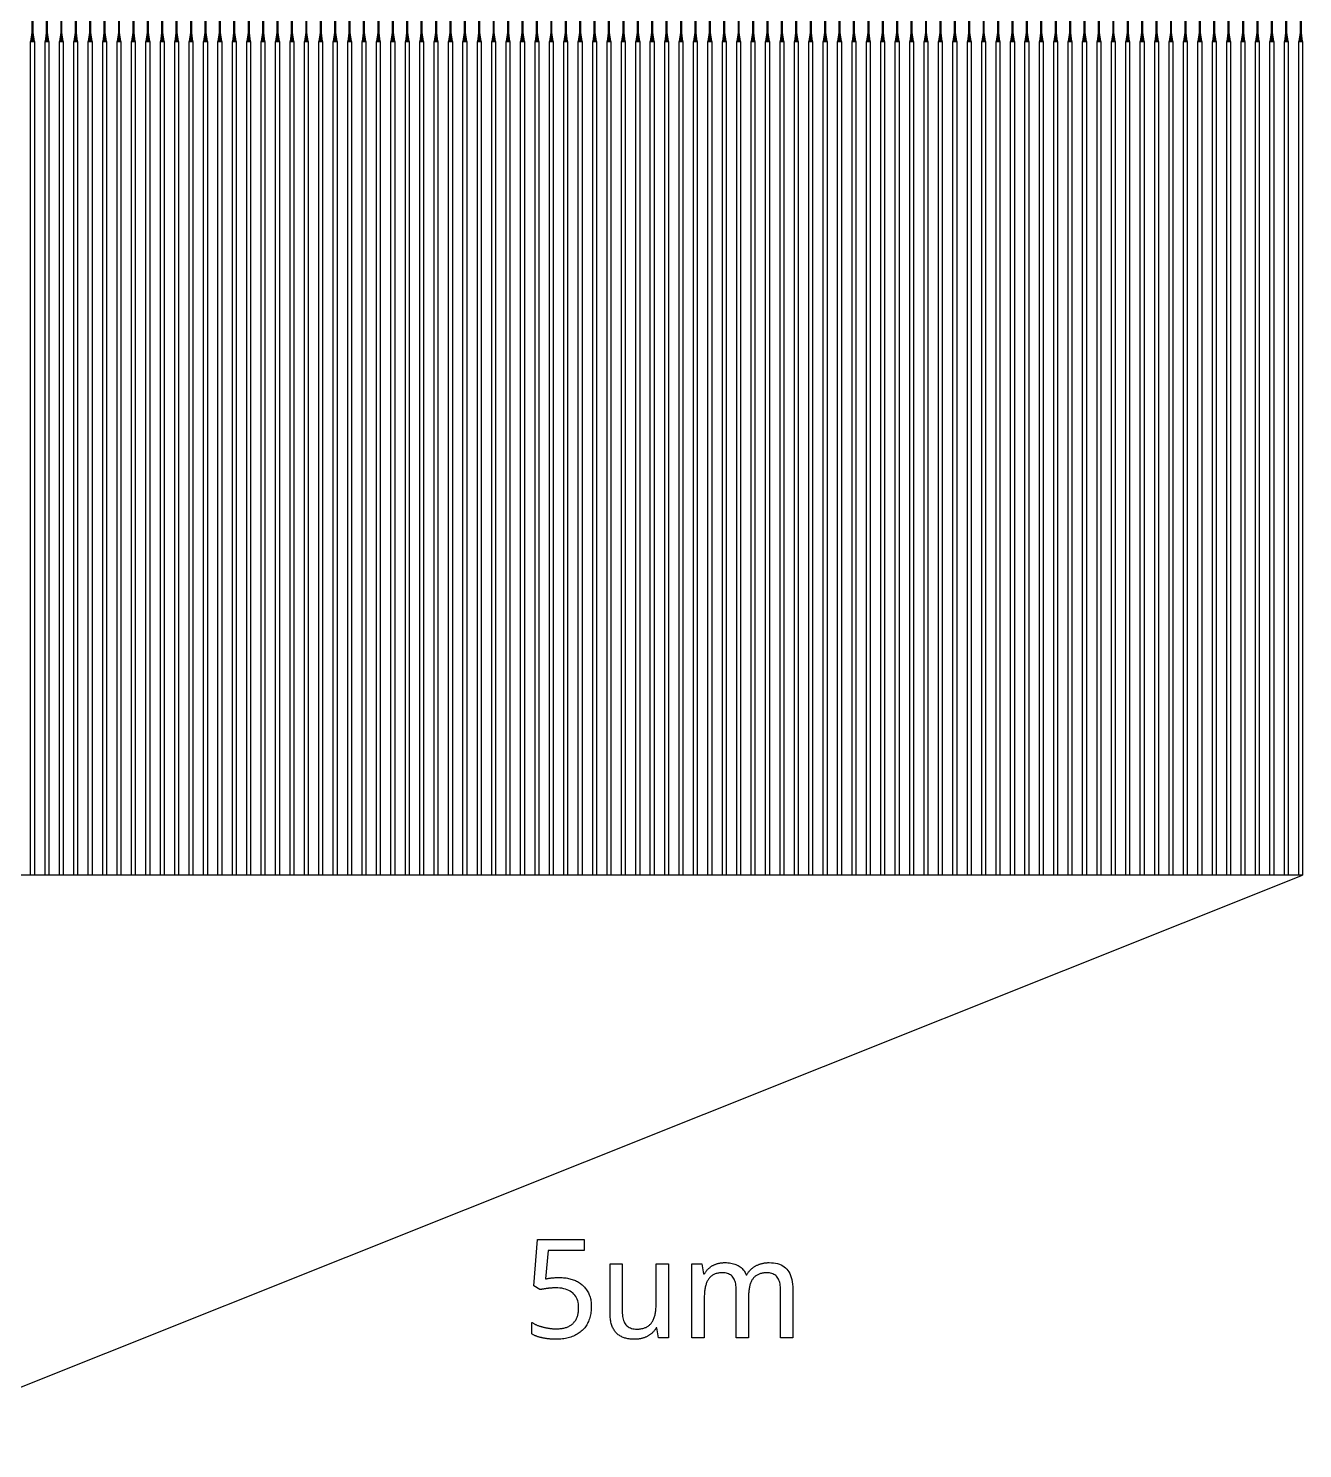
# Model space of a CAD drawing. Extents: x 0 to 762, y 0 to 762.
# Drawn here: x 393.9 to 495.4, y 266.7 to 379.9 of the extents above; entities that cross this region are included whole.
import ezdxf

# ---------------------------------------------------------------- set-up
doc = ezdxf.new("R2010")
doc.units = 0
doc.layers.get('0').update_dxf_attribs({"linetype": 'CONTINUOUS'})

msp = doc.modelspace()

# ---------------------------------------------------------------- linework, layer by layer
at = {"color": 0}
for points in [[(394.178, 380.993), (394.228, 380.993), (394.228, 378.893), (394.178, 378.893), (394.178, 380.993)], [(395.328, 380.993), (395.378, 380.993), (395.378, 378.893), (395.328, 378.893), (395.328, 380.993)], [(396.476, 380.993), (396.526, 380.993), (396.526, 378.893), (396.476, 378.893), (396.476, 380.993)], [(397.625, 380.993), (397.675, 380.993), (397.675, 378.893), (397.625, 378.893), (397.625, 380.993)], [(398.774, 380.993), (398.824, 380.993), (398.824, 378.893), (398.774, 378.893), (398.774, 380.993)], [(399.922, 380.993), (399.972, 380.993), (399.972, 378.893), (399.922, 378.893), (399.922, 380.993)], [(401.071, 380.993), (401.121, 380.993), (401.121, 378.893), (401.071, 378.893), (401.071, 380.993)], [(402.219, 380.993), (402.269, 380.993), (402.269, 378.893), (402.219, 378.893), (402.219, 380.993)], [(403.368, 380.993), (403.418, 380.993), (403.418, 378.893), (403.368, 378.893), (403.368, 380.993)], [(404.517, 380.993), (404.567, 380.993), (404.567, 378.893), (404.517, 378.893), (404.517, 380.993)], [(405.665, 380.993), (405.715, 380.993), (405.715, 378.893), (405.665, 378.893), (405.665, 380.993)], [(406.814, 380.993), (406.864, 380.993), (406.864, 378.893), (406.814, 378.893), (406.814, 380.993)], [(407.963, 380.993), (408.013, 380.993), (408.013, 378.893), (407.963, 378.893), (407.963, 380.993)], [(409.111, 380.993), (409.161, 380.993), (409.161, 378.893), (409.111, 378.893), (409.111, 380.993)], [(410.261, 380.993), (410.311, 380.993), (410.311, 378.893), (410.261, 378.893), (410.261, 380.993)], [(411.41, 380.993), (411.46, 380.993), (411.46, 378.893), (411.41, 378.893), (411.41, 380.993)], [(412.558, 380.993), (412.608, 380.993), (412.608, 378.893), (412.558, 378.893), (412.558, 380.993)], [(413.707, 380.993), (413.757, 380.993), (413.757, 378.893), (413.707, 378.893), (413.707, 380.993)], [(414.856, 380.993), (414.906, 380.993), (414.906, 378.893), (414.856, 378.893), (414.856, 380.993)], [(416.004, 380.993), (416.054, 380.993), (416.054, 378.893), (416.004, 378.893), (416.004, 380.993)], [(417.153, 380.993), (417.203, 380.993), (417.203, 378.893), (417.153, 378.893), (417.153, 380.993)], [(418.301, 380.993), (418.351, 380.993), (418.351, 378.893), (418.301, 378.893), (418.301, 380.993)], [(419.45, 380.993), (419.5, 380.993), (419.5, 378.893), (419.45, 378.893), (419.45, 380.993)], [(420.599, 380.993), (420.649, 380.993), (420.649, 378.893), (420.599, 378.893), (420.599, 380.993)], [(421.747, 380.993), (421.797, 380.993), (421.797, 378.893), (421.747, 378.893), (421.747, 380.993)], [(422.896, 380.993), (422.946, 380.993), (422.946, 378.893), (422.896, 378.893), (422.896, 380.993)], [(424.046, 380.993), (424.096, 380.993), (424.096, 378.893), (424.046, 378.893), (424.046, 380.993)], [(425.194, 380.993), (425.244, 380.993), (425.244, 378.893), (425.194, 378.893), (425.194, 380.993)], [(426.343, 380.993), (426.393, 380.993), (426.393, 378.893), (426.343, 378.893), (426.343, 380.993)], [(427.492, 380.993), (427.542, 380.993), (427.542, 378.893), (427.492, 378.893), (427.492, 380.993)], [(428.64, 380.993), (428.69, 380.993), (428.69, 378.893), (428.64, 378.893), (428.64, 380.993)], [(429.789, 380.993), (429.839, 380.993), (429.839, 378.893), (429.789, 378.893), (429.789, 380.993)], [(430.938, 380.993), (430.987, 380.993), (430.987, 378.893), (430.938, 378.893), (430.938, 380.993)], [(432.086, 380.993), (432.136, 380.993), (432.136, 378.893), (432.086, 378.893), (432.086, 380.993)], [(433.235, 380.993), (433.285, 380.993), (433.285, 378.893), (433.235, 378.893), (433.235, 380.993)], [(434.383, 380.993), (434.433, 380.993), (434.433, 378.893), (434.383, 378.893), (434.383, 380.993)], [(435.532, 380.993), (435.582, 380.993), (435.582, 378.893), (435.532, 378.893), (435.532, 380.993)], [(436.681, 380.993), (436.731, 380.993), (436.731, 378.893), (436.681, 378.893), (436.681, 380.993)], [(437.829, 380.993), (437.879, 380.993), (437.879, 378.893), (437.829, 378.893), (437.829, 380.993)], [(438.979, 380.993), (439.029, 380.993), (439.029, 378.893), (438.979, 378.893), (438.979, 380.993)], [(440.128, 380.993), (440.178, 380.993), (440.178, 378.893), (440.128, 378.893), (440.128, 380.993)], [(441.276, 380.993), (441.326, 380.993), (441.326, 378.893), (441.276, 378.893), (441.276, 380.993)], [(442.425, 380.993), (442.475, 380.993), (442.475, 378.893), (442.425, 378.893), (442.425, 380.993)], [(443.574, 380.993), (443.624, 380.993), (443.624, 378.893), (443.574, 378.893), (443.574, 380.993)], [(444.722, 380.993), (444.772, 380.993), (444.772, 378.893), (444.722, 378.893), (444.722, 380.993)], [(445.871, 380.993), (445.921, 380.993), (445.921, 378.893), (445.871, 378.893), (445.871, 380.993)], [(447.019, 380.993), (447.069, 380.993), (447.069, 378.893), (447.019, 378.893), (447.019, 380.993)], [(448.168, 380.993), (448.218, 380.993), (448.218, 378.893), (448.168, 378.893), (448.168, 380.993)], [(449.317, 380.993), (449.367, 380.993), (449.367, 378.893), (449.317, 378.893), (449.317, 380.993)], [(450.465, 380.993), (450.515, 380.993), (450.515, 378.893), (450.465, 378.893), (450.465, 380.993)], [(451.614, 380.993), (451.664, 380.993), (451.664, 378.893), (451.614, 378.893), (451.614, 380.993)], [(452.764, 380.993), (452.814, 380.993), (452.814, 378.893), (452.764, 378.893), (452.764, 380.993)], [(453.912, 380.993), (453.963, 380.993), (453.963, 378.893), (453.912, 378.893), (453.912, 380.993)], [(455.061, 380.993), (455.111, 380.993), (455.111, 378.893), (455.061, 378.893), (455.061, 380.993)], [(456.21, 380.993), (456.26, 380.993), (456.26, 378.893), (456.21, 378.893), (456.21, 380.993)], [(457.358, 380.993), (457.408, 380.993), (457.408, 378.893), (457.358, 378.893), (457.358, 380.993)], [(458.507, 380.993), (458.557, 380.993), (458.557, 378.893), (458.507, 378.893), (458.507, 380.993)], [(459.656, 380.993), (459.706, 380.993), (459.706, 378.893), (459.656, 378.893), (459.656, 380.993)], [(460.804, 380.993), (460.854, 380.993), (460.854, 378.893), (460.804, 378.893), (460.804, 380.993)], [(461.953, 380.993), (462.003, 380.993), (462.003, 378.893), (461.953, 378.893), (461.953, 380.993)], [(463.101, 380.993), (463.151, 380.993), (463.151, 378.893), (463.101, 378.893), (463.101, 380.993)], [(464.25, 380.993), (464.3, 380.993), (464.3, 378.893), (464.25, 378.893), (464.25, 380.993)], [(465.399, 380.993), (465.449, 380.993), (465.449, 378.893), (465.399, 378.893), (465.399, 380.993)], [(466.547, 380.993), (466.599, 380.993), (466.599, 378.893), (466.547, 378.893), (466.547, 380.993)], [(467.697, 380.993), (467.747, 380.993), (467.747, 378.893), (467.697, 378.893), (467.697, 380.993)], [(468.846, 380.993), (468.896, 380.993), (468.896, 378.893), (468.846, 378.893), (468.846, 380.993)], [(469.994, 380.993), (470.044, 380.993), (470.044, 378.893), (469.994, 378.893), (469.994, 380.993)], [(471.143, 380.993), (471.193, 380.993), (471.193, 378.893), (471.143, 378.893), (471.143, 380.993)], [(472.292, 380.993), (472.342, 380.993), (472.342, 378.893), (472.292, 378.893), (472.292, 380.993)], [(473.44, 380.993), (473.49, 380.993), (473.49, 378.893), (473.44, 378.893), (473.44, 380.993)], [(474.589, 380.993), (474.639, 380.993), (474.639, 378.893), (474.589, 378.893), (474.589, 380.993)], [(475.738, 380.993), (475.787, 380.993), (475.787, 378.893), (475.738, 378.893), (475.738, 380.993)], [(476.886, 380.993), (476.936, 380.993), (476.936, 378.893), (476.886, 378.893), (476.886, 380.993)], [(478.035, 380.993), (478.085, 380.993), (478.085, 378.893), (478.035, 378.893), (478.035, 380.993)], [(479.183, 380.993), (479.233, 380.993), (479.233, 378.893), (479.183, 378.893), (479.183, 380.993)], [(480.332, 380.993), (480.382, 380.993), (480.382, 378.893), (480.332, 378.893), (480.332, 380.993)], [(481.482, 380.993), (481.532, 380.993), (481.532, 378.893), (481.482, 378.893), (481.482, 380.993)], [(482.631, 380.993), (482.681, 380.993), (482.681, 378.893), (482.631, 378.893), (482.631, 380.993)], [(483.779, 380.993), (483.829, 380.993), (483.829, 378.893), (483.779, 378.893), (483.779, 380.993)], [(484.928, 380.993), (484.978, 380.993), (484.978, 378.893), (484.928, 378.893), (484.928, 380.993)], [(486.076, 380.993), (486.126, 380.993), (486.126, 378.893), (486.076, 378.893), (486.076, 380.993)], [(487.225, 380.993), (487.275, 380.993), (487.275, 378.893), (487.225, 378.893), (487.225, 380.993)], [(488.374, 380.993), (488.424, 380.993), (488.424, 378.893), (488.374, 378.893), (488.374, 380.993)], [(489.522, 380.993), (489.572, 380.993), (489.572, 378.893), (489.522, 378.893), (489.522, 380.993)], [(490.671, 380.993), (490.721, 380.993), (490.721, 378.893), (490.671, 378.893), (490.671, 380.993)], [(491.819, 380.993), (491.869, 380.993), (491.869, 378.893), (491.819, 378.893), (491.819, 380.993)], [(492.968, 380.993), (493.018, 380.993), (493.018, 378.893), (492.968, 378.893), (492.968, 380.993)], [(494.117, 380.993), (494.167, 380.993), (494.167, 378.893), (494.117, 378.893), (494.117, 380.993)], [(495.265, 380.993), (495.317, 380.993), (495.317, 378.893), (495.265, 378.893), (495.265, 380.993)], [(394.053, 378.893), (394.353, 378.893), (394.228, 379.793), (394.178, 379.793), (394.053, 378.893)], [(395.203, 378.893), (395.501, 378.893), (395.378, 379.793), (395.328, 379.793), (395.203, 378.893)], [(396.351, 378.893), (396.651, 378.893), (396.526, 379.793), (396.476, 379.793), (396.351, 378.893)], [(397.5, 378.893), (397.8, 378.893), (397.675, 379.793), (397.625, 379.793), (397.5, 378.893)], [(398.649, 378.893), (398.949, 378.893), (398.824, 379.793), (398.774, 379.793), (398.649, 378.893)], [(399.797, 378.893), (400.097, 378.893), (399.972, 379.793), (399.922, 379.793), (399.797, 378.893)], [(400.946, 378.893), (401.246, 378.893), (401.121, 379.793), (401.071, 379.793), (400.946, 378.893)], [(402.094, 378.893), (402.394, 378.893), (402.269, 379.793), (402.219, 379.793), (402.094, 378.893)], [(403.243, 378.893), (403.543, 378.893), (403.418, 379.793), (403.368, 379.793), (403.243, 378.893)], [(404.392, 378.893), (404.692, 378.893), (404.567, 379.793), (404.517, 379.793), (404.392, 378.893)], [(405.54, 378.893), (405.84, 378.893), (405.715, 379.793), (405.665, 379.793), (405.54, 378.893)], [(406.689, 378.893), (406.989, 378.893), (406.864, 379.793), (406.814, 379.793), (406.689, 378.893)], [(407.838, 378.893), (408.138, 378.893), (408.013, 379.793), (407.963, 379.793), (407.838, 378.893)], [(408.986, 378.893), (409.286, 378.893), (409.161, 379.793), (409.111, 379.793), (408.986, 378.893)], [(410.136, 378.893), (410.436, 378.893), (410.311, 379.793), (410.261, 379.793), (410.136, 378.893)], [(411.285, 378.893), (411.585, 378.893), (411.46, 379.793), (411.41, 379.793), (411.285, 378.893)], [(412.433, 378.893), (412.733, 378.893), (412.608, 379.793), (412.558, 379.793), (412.433, 378.893)], [(413.582, 378.893), (413.882, 378.893), (413.757, 379.793), (413.707, 379.793), (413.582, 378.893)], [(414.731, 378.893), (415.031, 378.893), (414.906, 379.793), (414.856, 379.793), (414.731, 378.893)], [(415.879, 378.893), (416.179, 378.893), (416.054, 379.793), (416.004, 379.793), (415.879, 378.893)], [(417.028, 378.893), (417.328, 378.893), (417.203, 379.793), (417.153, 379.793), (417.028, 378.893)], [(418.176, 378.893), (418.476, 378.893), (418.351, 379.793), (418.301, 379.793), (418.176, 378.893)], [(419.325, 378.893), (419.625, 378.893), (419.5, 379.793), (419.45, 379.793), (419.325, 378.893)], [(420.474, 378.893), (420.774, 378.893), (420.649, 379.793), (420.599, 379.793), (420.474, 378.893)], [(421.622, 378.893), (421.922, 378.893), (421.797, 379.793), (421.747, 379.793), (421.622, 378.893)], [(422.771, 378.893), (423.071, 378.893), (422.946, 379.793), (422.896, 379.793), (422.771, 378.893)], [(423.921, 378.893), (424.221, 378.893), (424.096, 379.793), (424.046, 379.793), (423.921, 378.893)], [(425.069, 378.893), (425.369, 378.893), (425.244, 379.793), (425.194, 379.793), (425.069, 378.893)], [(426.218, 378.893), (426.518, 378.893), (426.393, 379.793), (426.343, 379.793), (426.218, 378.893)], [(427.367, 378.893), (427.667, 378.893), (427.542, 379.793), (427.492, 379.793), (427.367, 378.893)], [(428.515, 378.893), (428.815, 378.893), (428.69, 379.793), (428.64, 379.793), (428.515, 378.893)], [(429.664, 378.893), (429.964, 378.893), (429.839, 379.793), (429.789, 379.793), (429.664, 378.893)], [(430.813, 378.893), (431.112, 378.893), (430.987, 379.793), (430.938, 379.793), (430.813, 378.893)], [(431.961, 378.893), (432.261, 378.893), (432.136, 379.793), (432.086, 379.793), (431.961, 378.893)], [(433.11, 378.893), (433.41, 378.893), (433.285, 379.793), (433.235, 379.793), (433.11, 378.893)], [(434.258, 378.893), (434.558, 378.893), (434.433, 379.793), (434.383, 379.793), (434.258, 378.893)], [(435.407, 378.893), (435.707, 378.893), (435.582, 379.793), (435.532, 379.793), (435.407, 378.893)], [(436.556, 378.893), (436.856, 378.893), (436.731, 379.793), (436.681, 379.793), (436.556, 378.893)], [(437.706, 378.893), (438.004, 378.893), (437.879, 379.793), (437.829, 379.793), (437.706, 378.893)], [(438.854, 378.893), (439.154, 378.893), (439.029, 379.793), (438.979, 379.793), (438.854, 378.893)], [(440.003, 378.893), (440.303, 378.893), (440.178, 379.793), (440.128, 379.793), (440.003, 378.893)], [(441.151, 378.893), (441.451, 378.893), (441.326, 379.793), (441.276, 379.793), (441.151, 378.893)], [(442.3, 378.893), (442.6, 378.893), (442.475, 379.793), (442.425, 379.793), (442.3, 378.893)], [(443.449, 378.893), (443.749, 378.893), (443.624, 379.793), (443.574, 379.793), (443.449, 378.893)], [(444.597, 378.893), (444.897, 378.893), (444.772, 379.793), (444.722, 379.793), (444.597, 378.893)], [(445.746, 378.893), (446.046, 378.893), (445.921, 379.793), (445.871, 379.793), (445.746, 378.893)], [(446.894, 378.893), (447.194, 378.893), (447.069, 379.793), (447.019, 379.793), (446.894, 378.893)], [(448.043, 378.893), (448.343, 378.893), (448.218, 379.793), (448.168, 379.793), (448.043, 378.893)], [(449.192, 378.893), (449.492, 378.893), (449.367, 379.793), (449.317, 379.793), (449.192, 378.893)], [(450.34, 378.893), (450.64, 378.893), (450.515, 379.793), (450.465, 379.793), (450.34, 378.893)], [(451.489, 378.893), (451.789, 378.893), (451.664, 379.793), (451.614, 379.793), (451.489, 378.893)], [(452.639, 378.893), (452.939, 378.893), (452.814, 379.793), (452.764, 379.793), (452.639, 378.893)], [(453.787, 378.893), (454.088, 378.893), (453.963, 379.793), (453.912, 379.793), (453.787, 378.893)], [(454.936, 378.893), (455.236, 378.893), (455.111, 379.793), (455.061, 379.793), (454.936, 378.893)], [(456.085, 378.893), (456.385, 378.893), (456.26, 379.793), (456.21, 379.793), (456.085, 378.893)], [(457.233, 378.893), (457.533, 378.893), (457.408, 379.793), (457.358, 379.793), (457.233, 378.893)], [(458.382, 378.893), (458.682, 378.893), (458.557, 379.793), (458.507, 379.793), (458.382, 378.893)], [(459.531, 378.893), (459.831, 378.893), (459.706, 379.793), (459.656, 379.793), (459.531, 378.893)], [(460.679, 378.893), (460.979, 378.893), (460.854, 379.793), (460.804, 379.793), (460.679, 378.893)], [(461.828, 378.893), (462.128, 378.893), (462.003, 379.793), (461.953, 379.793), (461.828, 378.893)], [(462.976, 378.893), (463.276, 378.893), (463.151, 379.793), (463.101, 379.793), (462.976, 378.893)], [(464.125, 378.893), (464.425, 378.893), (464.3, 379.793), (464.25, 379.793), (464.125, 378.893)], [(465.274, 378.893), (465.574, 378.893), (465.449, 379.793), (465.399, 379.793), (465.274, 378.893)], [(466.422, 378.893), (466.722, 378.893), (466.599, 379.793), (466.547, 379.793), (466.422, 378.893)], [(467.572, 378.893), (467.872, 378.893), (467.747, 379.793), (467.697, 379.793), (467.572, 378.893)], [(468.721, 378.893), (469.021, 378.893), (468.896, 379.793), (468.846, 379.793), (468.721, 378.893)], [(469.869, 378.893), (470.169, 378.893), (470.044, 379.793), (469.994, 379.793), (469.869, 378.893)], [(471.018, 378.893), (471.318, 378.893), (471.193, 379.793), (471.143, 379.793), (471.018, 378.893)], [(472.167, 378.893), (472.467, 378.893), (472.342, 379.793), (472.292, 379.793), (472.167, 378.893)], [(473.315, 378.893), (473.615, 378.893), (473.49, 379.793), (473.44, 379.793), (473.315, 378.893)], [(474.464, 378.893), (474.764, 378.893), (474.639, 379.793), (474.589, 379.793), (474.464, 378.893)], [(475.613, 378.893), (475.912, 378.893), (475.787, 379.793), (475.738, 379.793), (475.613, 378.893)], [(476.761, 378.893), (477.061, 378.893), (476.936, 379.793), (476.886, 379.793), (476.761, 378.893)], [(477.91, 378.893), (478.21, 378.893), (478.085, 379.793), (478.035, 379.793), (477.91, 378.893)], [(479.058, 378.893), (479.358, 378.893), (479.233, 379.793), (479.183, 379.793), (479.058, 378.893)], [(480.207, 378.893), (480.507, 378.893), (480.382, 379.793), (480.332, 379.793), (480.207, 378.893)], [(481.357, 378.893), (481.657, 378.893), (481.532, 379.793), (481.482, 379.793), (481.357, 378.893)], [(482.506, 378.893), (482.806, 378.893), (482.681, 379.793), (482.631, 379.793), (482.506, 378.893)], [(483.654, 378.893), (483.954, 378.893), (483.829, 379.793), (483.779, 379.793), (483.654, 378.893)], [(484.803, 378.893), (485.103, 378.893), (484.978, 379.793), (484.928, 379.793), (484.803, 378.893)], [(485.951, 378.893), (486.251, 378.893), (486.126, 379.793), (486.076, 379.793), (485.951, 378.893)], [(487.1, 378.893), (487.4, 378.893), (487.275, 379.793), (487.225, 379.793), (487.1, 378.893)], [(488.249, 378.893), (488.549, 378.893), (488.424, 379.793), (488.374, 379.793), (488.249, 378.893)], [(489.397, 378.893), (489.697, 378.893), (489.572, 379.793), (489.522, 379.793), (489.397, 378.893)], [(490.546, 378.893), (490.846, 378.893), (490.721, 379.793), (490.671, 379.793), (490.546, 378.893)], [(491.694, 378.893), (491.994, 378.893), (491.869, 379.793), (491.819, 379.793), (491.694, 378.893)], [(492.843, 378.893), (493.143, 378.893), (493.018, 379.793), (492.968, 379.793), (492.843, 378.893)], [(493.992, 378.893), (494.292, 378.893), (494.167, 379.793), (494.117, 379.793), (493.992, 378.893)], [(495.14, 378.893), (495.442, 378.893), (495.317, 379.793), (495.265, 379.793), (495.14, 378.893)], [(394.053, 378.893), (394.353, 378.893), (394.353, 312.414), (394.053, 312.414), (394.053, 378.893)], [(395.203, 378.893), (395.503, 378.893), (395.503, 312.414), (395.203, 312.414), (395.203, 378.893)], [(396.351, 378.893), (396.651, 378.893), (396.651, 312.414), (396.351, 312.414), (396.351, 378.893)], [(397.5, 378.893), (397.8, 378.893), (397.8, 312.414), (397.5, 312.414), (397.5, 378.893)], [(398.649, 378.893), (398.949, 378.893), (398.949, 312.414), (398.649, 312.414), (398.649, 378.893)], [(399.797, 378.893), (400.097, 378.893), (400.097, 312.414), (399.797, 312.414), (399.797, 378.893)], [(400.946, 378.893), (401.246, 378.893), (401.246, 312.414), (400.946, 312.414), (400.946, 378.893)], [(402.094, 378.893), (402.394, 378.893), (402.394, 312.414), (402.094, 312.414), (402.094, 378.893)], [(403.243, 378.893), (403.543, 378.893), (403.543, 312.414), (403.243, 312.414), (403.243, 378.893)], [(404.392, 378.893), (404.692, 378.893), (404.692, 312.414), (404.392, 312.414), (404.392, 378.893)], [(405.54, 378.893), (405.84, 378.893), (405.84, 312.414), (405.54, 312.414), (405.54, 378.893)], [(406.689, 378.893), (406.989, 378.893), (406.989, 312.414), (406.689, 312.414), (406.689, 378.893)], [(407.838, 378.893), (408.138, 378.893), (408.138, 312.414), (407.838, 312.414), (407.838, 378.893)], [(408.986, 378.893), (409.286, 378.893), (409.286, 312.414), (408.986, 312.414), (408.986, 378.893)], [(410.136, 378.893), (410.436, 378.893), (410.436, 312.414), (410.136, 312.414), (410.136, 378.893)], [(411.285, 378.893), (411.585, 378.893), (411.585, 312.414), (411.285, 312.414), (411.285, 378.893)], [(412.433, 378.893), (412.733, 378.893), (412.733, 312.414), (412.433, 312.414), (412.433, 378.893)], [(413.582, 378.893), (413.882, 378.893), (413.882, 312.414), (413.582, 312.414), (413.582, 378.893)], [(414.731, 378.893), (415.031, 378.893), (415.031, 312.414), (414.731, 312.414), (414.731, 378.893)], [(415.879, 378.893), (416.179, 378.893), (416.179, 312.414), (415.879, 312.414), (415.879, 378.893)], [(417.028, 378.893), (417.328, 378.893), (417.328, 312.414), (417.028, 312.414), (417.028, 378.893)], [(418.176, 378.893), (418.476, 378.893), (418.476, 312.414), (418.176, 312.414), (418.176, 378.893)], [(419.325, 378.893), (419.625, 378.893), (419.625, 312.414), (419.325, 312.414), (419.325, 378.893)], [(420.474, 378.893), (420.774, 378.893), (420.774, 312.414), (420.474, 312.414), (420.474, 378.893)], [(421.622, 378.893), (421.922, 378.893), (421.922, 312.414), (421.622, 312.414), (421.622, 378.893)], [(422.771, 378.893), (423.071, 378.893), (423.071, 312.414), (422.771, 312.414), (422.771, 378.893)], [(423.921, 378.893), (424.221, 378.893), (424.221, 312.414), (423.921, 312.414), (423.921, 378.893)], [(425.069, 378.893), (425.369, 378.893), (425.369, 312.414), (425.069, 312.414), (425.069, 378.893)], [(426.218, 378.893), (426.518, 378.893), (426.518, 312.414), (426.218, 312.414), (426.218, 378.893)], [(427.367, 378.893), (427.667, 378.893), (427.667, 312.414), (427.367, 312.414), (427.367, 378.893)], [(428.515, 378.893), (428.815, 378.893), (428.815, 312.414), (428.515, 312.414), (428.515, 378.893)], [(429.664, 378.893), (429.964, 378.893), (429.964, 312.414), (429.664, 312.414), (429.664, 378.893)], [(430.813, 378.893), (431.112, 378.893), (431.112, 312.414), (430.813, 312.414), (430.813, 378.893)], [(431.961, 378.893), (432.261, 378.893), (432.261, 312.414), (431.961, 312.414), (431.961, 378.893)], [(433.11, 378.893), (433.41, 378.893), (433.41, 312.414), (433.11, 312.414), (433.11, 378.893)], [(434.258, 378.893), (434.558, 378.893), (434.558, 312.414), (434.258, 312.414), (434.258, 378.893)], [(435.407, 378.893), (435.707, 378.893), (435.707, 312.414), (435.407, 312.414), (435.407, 378.893)], [(436.556, 378.893), (436.856, 378.893), (436.856, 312.414), (436.556, 312.414), (436.556, 378.893)], [(437.706, 378.893), (438.006, 378.893), (438.006, 312.414), (437.706, 312.414), (437.706, 378.893)], [(438.854, 378.893), (439.154, 378.893), (439.154, 312.414), (438.854, 312.414), (438.854, 378.893)], [(440.003, 378.893), (440.303, 378.893), (440.303, 312.414), (440.003, 312.414), (440.003, 378.893)], [(441.151, 378.893), (441.451, 378.893), (441.451, 312.414), (441.151, 312.414), (441.151, 378.893)], [(442.3, 378.893), (442.6, 378.893), (442.6, 312.414), (442.3, 312.414), (442.3, 378.893)], [(443.449, 378.893), (443.749, 378.893), (443.749, 312.414), (443.449, 312.414), (443.449, 378.893)], [(444.597, 378.893), (444.897, 378.893), (444.897, 312.414), (444.597, 312.414), (444.597, 378.893)], [(445.746, 378.893), (446.046, 378.893), (446.046, 312.414), (445.746, 312.414), (445.746, 378.893)], [(446.894, 378.893), (447.194, 378.893), (447.194, 312.414), (446.894, 312.414), (446.894, 378.893)], [(448.043, 378.893), (448.343, 378.893), (448.343, 312.414), (448.043, 312.414), (448.043, 378.893)], [(449.192, 378.893), (449.492, 378.893), (449.492, 312.414), (449.192, 312.414), (449.192, 378.893)], [(450.34, 378.893), (450.64, 378.893), (450.64, 312.414), (450.34, 312.414), (450.34, 378.893)], [(451.489, 378.893), (451.789, 378.893), (451.789, 312.414), (451.489, 312.414), (451.489, 378.893)], [(452.639, 378.893), (452.939, 378.893), (452.939, 312.414), (452.639, 312.414), (452.639, 378.893)], [(453.787, 378.893), (454.088, 378.893), (454.088, 312.414), (453.787, 312.414), (453.787, 378.893)], [(454.936, 378.893), (455.236, 378.893), (455.236, 312.414), (454.936, 312.414), (454.936, 378.893)], [(456.085, 378.893), (456.385, 378.893), (456.385, 312.414), (456.085, 312.414), (456.085, 378.893)], [(457.233, 378.893), (457.533, 378.893), (457.533, 312.414), (457.233, 312.414), (457.233, 378.893)], [(458.382, 378.893), (458.682, 378.893), (458.682, 312.414), (458.382, 312.414), (458.382, 378.893)], [(459.531, 378.893), (459.831, 378.893), (459.831, 312.414), (459.531, 312.414), (459.531, 378.893)], [(460.679, 378.893), (460.979, 378.893), (460.979, 312.414), (460.679, 312.414), (460.679, 378.893)], [(461.828, 378.893), (462.128, 378.893), (462.128, 312.414), (461.828, 312.414), (461.828, 378.893)], [(462.976, 378.893), (463.276, 378.893), (463.276, 312.414), (462.976, 312.414), (462.976, 378.893)], [(464.125, 378.893), (464.425, 378.893), (464.425, 312.414), (464.125, 312.414), (464.125, 378.893)], [(465.274, 378.893), (465.574, 378.893), (465.574, 312.414), (465.274, 312.414), (465.274, 378.893)], [(466.422, 378.893), (466.724, 378.893), (466.724, 312.414), (466.422, 312.414), (466.422, 378.893)], [(467.572, 378.893), (467.872, 378.893), (467.872, 312.414), (467.572, 312.414), (467.572, 378.893)], [(468.721, 378.893), (469.021, 378.893), (469.021, 312.414), (468.721, 312.414), (468.721, 378.893)], [(469.869, 378.893), (470.169, 378.893), (470.169, 312.414), (469.869, 312.414), (469.869, 378.893)], [(471.018, 378.893), (471.318, 378.893), (471.318, 312.414), (471.018, 312.414), (471.018, 378.893)], [(472.167, 378.893), (472.467, 378.893), (472.467, 312.414), (472.167, 312.414), (472.167, 378.893)], [(473.315, 378.893), (473.615, 378.893), (473.615, 312.414), (473.315, 312.414), (473.315, 378.893)], [(474.464, 378.893), (474.764, 378.893), (474.764, 312.414), (474.464, 312.414), (474.464, 378.893)], [(475.613, 378.893), (475.912, 378.893), (475.912, 312.414), (475.613, 312.414), (475.613, 378.893)], [(476.761, 378.893), (477.061, 378.893), (477.061, 312.414), (476.761, 312.414), (476.761, 378.893)], [(477.91, 378.893), (478.21, 378.893), (478.21, 312.414), (477.91, 312.414), (477.91, 378.893)], [(479.058, 378.893), (479.358, 378.893), (479.358, 312.414), (479.058, 312.414), (479.058, 378.893)], [(480.207, 378.893), (480.507, 378.893), (480.507, 312.414), (480.207, 312.414), (480.207, 378.893)], [(481.357, 378.893), (481.657, 378.893), (481.657, 312.414), (481.357, 312.414), (481.357, 378.893)], [(482.506, 378.893), (482.806, 378.893), (482.806, 312.414), (482.506, 312.414), (482.506, 378.893)], [(483.654, 378.893), (483.954, 378.893), (483.954, 312.414), (483.654, 312.414), (483.654, 378.893)], [(484.803, 378.893), (485.103, 378.893), (485.103, 312.414), (484.803, 312.414), (484.803, 378.893)], [(485.951, 378.893), (486.251, 378.893), (486.251, 312.414), (485.951, 312.414), (485.951, 378.893)], [(487.1, 378.893), (487.4, 378.893), (487.4, 312.414), (487.1, 312.414), (487.1, 378.893)], [(488.249, 378.893), (488.549, 378.893), (488.549, 312.414), (488.249, 312.414), (488.249, 378.893)], [(489.397, 378.893), (489.697, 378.893), (489.697, 312.414), (489.397, 312.414), (489.397, 378.893)], [(490.546, 378.893), (490.846, 378.893), (490.846, 312.414), (490.546, 312.414), (490.546, 378.893)], [(491.694, 378.893), (491.994, 378.893), (491.994, 312.414), (491.694, 312.414), (491.694, 378.893)], [(492.843, 378.893), (493.143, 378.893), (493.143, 312.414), (492.843, 312.414), (492.843, 378.893)], [(493.992, 378.893), (494.292, 378.893), (494.292, 312.414), (493.992, 312.414), (493.992, 378.893)], [(495.14, 378.893), (495.442, 378.893), (495.442, 312.414), (495.14, 312.414), (495.14, 378.893)], [(380.993, 266.696), (495.442, 312.414), (266.546, 312.414), (380.993, 266.696)], [(436.224, 280.34), (436.329, 280.339), (436.433, 280.335), (436.535, 280.326), (436.636, 280.317), (436.736, 280.303), (436.835, 280.286), (436.931, 280.267), (437.026, 280.244), (437.119, 280.218), (437.211, 280.19), (437.303, 280.16), (437.392, 280.126), (437.478, 280.09), (437.561, 280.05), (437.643, 280.008), (437.721, 279.964), (437.797, 279.915), (437.871, 279.865), (437.943, 279.811), (438.011, 279.754), (438.079, 279.696), (438.143, 279.633), (438.204, 279.568), (438.263, 279.5), (438.318, 279.429), (438.369, 279.357), (438.419, 279.281), (438.465, 279.201), (438.508, 279.119), (438.549, 279.035), (438.586, 278.947), (438.618, 278.858), (438.647, 278.765), (438.672, 278.669), (438.694, 278.572), (438.711, 278.471), (438.725, 278.368), (438.735, 278.261), (438.74, 278.153), (438.742, 278.042), (438.74, 277.921), (438.735, 277.801), (438.726, 277.685), (438.713, 277.571), (438.696, 277.46), (438.676, 277.351), (438.653, 277.244), (438.625, 277.14), (438.594, 277.039), (438.56, 276.94), (438.521, 276.844), (438.479, 276.751), (438.435, 276.661), (438.385, 276.574), (438.332, 276.489), (438.276, 276.408), (438.217, 276.329), (438.154, 276.254), (438.088, 276.182), (438.017, 276.112), (437.943, 276.047), (437.867, 275.985), (437.786, 275.924), (437.701, 275.868), (437.614, 275.814), (437.524, 275.763), (437.429, 275.715), (437.332, 275.671), (437.231, 275.631), (437.125, 275.592), (437.018, 275.558), (436.908, 275.528), (436.796, 275.501), (436.679, 275.479), (436.558, 275.46), (436.436, 275.443), (436.31, 275.431), (436.181, 275.422), (436.047, 275.417), (435.911, 275.415), (435.857, 275.415), (435.803, 275.417), (435.747, 275.417), (435.693, 275.419), (435.639, 275.422), (435.585, 275.425), (435.531, 275.428), (435.476, 275.432), (435.422, 275.436), (435.369, 275.442), (435.317, 275.447), (435.264, 275.454), (435.213, 275.46), (435.161, 275.468), (435.11, 275.475), (435.06, 275.483), (435.008, 275.493), (434.958, 275.501), (434.908, 275.513), (434.858, 275.522), (434.811, 275.532), (434.763, 275.543), (434.715, 275.554), (434.669, 275.567), (434.622, 275.579), (434.576, 275.592), (434.531, 275.606), (434.486, 275.621), (434.442, 275.636), (434.397, 275.651), (434.353, 275.668), (434.311, 275.685), (434.268, 275.701), (434.228, 275.719), (434.188, 275.739), (434.149, 275.757), (434.11, 275.778), (434.072, 275.797), (434.035, 275.818), (434, 275.839), (434, 276.763), (434.036, 276.739), (434.072, 276.715), (434.111, 276.692), (434.151, 276.668), (434.192, 276.646), (434.233, 276.625), (434.276, 276.603), (434.321, 276.582), (434.367, 276.563), (434.412, 276.543), (434.461, 276.524), (434.511, 276.506), (434.56, 276.487), (434.61, 276.471), (434.66, 276.454), (434.711, 276.439), (434.763, 276.424), (434.814, 276.408), (434.865, 276.394), (434.918, 276.382), (434.971, 276.369), (435.024, 276.357), (435.076, 276.346), (435.129, 276.335), (435.181, 276.324), (435.233, 276.314), (435.286, 276.304), (435.339, 276.296), (435.392, 276.287), (435.444, 276.279), (435.497, 276.274), (435.55, 276.268), (435.601, 276.263), (435.653, 276.258), (435.703, 276.256), (435.751, 276.253), (435.799, 276.25), (435.846, 276.249), (435.893, 276.247), (435.939, 276.247), (436.022, 276.249), (436.104, 276.251), (436.185, 276.256), (436.264, 276.263), (436.34, 276.272), (436.415, 276.282), (436.487, 276.294), (436.558, 276.31), (436.628, 276.326), (436.696, 276.344), (436.761, 276.365), (436.825, 276.389), (436.886, 276.415), (436.946, 276.443), (437.003, 276.474), (437.058, 276.506), (437.112, 276.54), (437.164, 276.576), (437.213, 276.615), (437.26, 276.656), (437.304, 276.699), (437.347, 276.744), (437.389, 276.792), (437.428, 276.84), (437.464, 276.892), (437.499, 276.946), (437.531, 277.001), (437.561, 277.06), (437.589, 277.119), (437.614, 277.182), (437.638, 277.247), (437.658, 277.314), (437.678, 277.383), (437.693, 277.454), (437.707, 277.528), (437.718, 277.604), (437.726, 277.683), (437.733, 277.765), (437.736, 277.849), (437.737, 277.933), (437.733, 278.083), (437.719, 278.226), (437.696, 278.362), (437.662, 278.49), (437.619, 278.611), (437.568, 278.724), (437.506, 278.831), (437.435, 278.929), (437.356, 279.021), (437.265, 279.106), (437.167, 279.182), (437.058, 279.251), (436.943, 279.313), (436.818, 279.367), (436.685, 279.411), (436.543, 279.447), (436.393, 279.476), (436.233, 279.497), (436.067, 279.508), (435.89, 279.513), (435.861, 279.513), (435.831, 279.513), (435.8, 279.511), (435.769, 279.511), (435.739, 279.51), (435.707, 279.507), (435.674, 279.506), (435.64, 279.503), (435.607, 279.5), (435.574, 279.497), (435.54, 279.494), (435.507, 279.492), (435.472, 279.49), (435.439, 279.486), (435.406, 279.483), (435.371, 279.481), (435.338, 279.476), (435.303, 279.474), (435.269, 279.469), (435.235, 279.465), (435.201, 279.461), (435.168, 279.456), (435.136, 279.451), (435.103, 279.447), (435.071, 279.442), (435.039, 279.438), (435.007, 279.432), (434.975, 279.426), (434.944, 279.422), (434.912, 279.417), (434.883, 279.412), (434.854, 279.408), (434.825, 279.404), (434.799, 279.4), (434.772, 279.394), (434.746, 279.39), (434.721, 279.386), (434.696, 279.382), (434.672, 279.378), (434.65, 279.374), (434.165, 279.679), (434.461, 283.375), (438.168, 283.375), (438.168, 282.483), (435.31, 282.483), (435.1, 280.233), (435.136, 280.239), (435.174, 280.246), (435.214, 280.253), (435.256, 280.26), (435.299, 280.267), (435.346, 280.274), (435.394, 280.281), (435.444, 280.287), (435.497, 280.296), (435.551, 280.303), (435.61, 280.31), (435.669, 280.317), (435.732, 280.322), (435.796, 280.326), (435.862, 280.331), (435.931, 280.335), (436, 280.338), (436.072, 280.339), (436.147, 280.34), (436.224, 280.34)], [(444.108, 275.522), (443.963, 276.313), (443.91, 276.313), (443.882, 276.267), (443.853, 276.222), (443.824, 276.179), (443.793, 276.136), (443.761, 276.096), (443.729, 276.056), (443.694, 276.018), (443.66, 275.981), (443.624, 275.944), (443.588, 275.91), (443.55, 275.876), (443.513, 275.844), (443.474, 275.814), (443.435, 275.785), (443.394, 275.756), (443.354, 275.729), (443.313, 275.703), (443.271, 275.676), (443.228, 275.653), (443.185, 275.629), (443.14, 275.608), (443.094, 275.589), (443.05, 275.571), (443.004, 275.553), (442.957, 275.536), (442.91, 275.521), (442.862, 275.506), (442.814, 275.492), (442.765, 275.481), (442.717, 275.468), (442.667, 275.458), (442.618, 275.45), (442.568, 275.442), (442.518, 275.435), (442.467, 275.428), (442.417, 275.424), (442.365, 275.419), (442.314, 275.417), (442.264, 275.415), (442.213, 275.415), (442.115, 275.417), (442.021, 275.419), (441.929, 275.426), (441.84, 275.435), (441.753, 275.446), (441.668, 275.46), (441.586, 275.475), (441.506, 275.494), (441.428, 275.515), (441.353, 275.539), (441.279, 275.564), (441.21, 275.593), (441.142, 275.625), (441.076, 275.66), (441.013, 275.697), (440.953, 275.737), (440.894, 275.779), (440.839, 275.825), (440.786, 275.874), (440.735, 275.925), (440.686, 275.979), (440.64, 276.036), (440.597, 276.096), (440.556, 276.158), (440.517, 276.225), (440.481, 276.293), (440.447, 276.365), (440.415, 276.439), (440.386, 276.517), (440.358, 276.597), (440.335, 276.679), (440.314, 276.767), (440.296, 276.856), (440.279, 276.949), (440.267, 277.043), (440.256, 277.143), (440.246, 277.244), (440.24, 277.35), (440.236, 277.457), (440.235, 277.568), (440.235, 281.419), (441.213, 281.419), (441.213, 277.622), (441.215, 277.486), (441.224, 277.357), (441.239, 277.235), (441.258, 277.119), (441.283, 277.011), (441.315, 276.91), (441.353, 276.817), (441.394, 276.729), (441.443, 276.649), (441.497, 276.575), (441.557, 276.508), (441.624, 276.45), (441.696, 276.397), (441.775, 276.351), (441.86, 276.314), (441.951, 276.282), (442.049, 276.257), (442.153, 276.24), (442.263, 276.229), (442.378, 276.226), (442.464, 276.228), (442.547, 276.232), (442.626, 276.239), (442.704, 276.249), (442.779, 276.261), (442.85, 276.276), (442.919, 276.294), (442.985, 276.315), (443.049, 276.339), (443.108, 276.365), (443.167, 276.394), (443.222, 276.426), (443.275, 276.461), (443.326, 276.499), (443.375, 276.537), (443.421, 276.579), (443.464, 276.624), (443.506, 276.672), (443.544, 276.721), (443.582, 276.774), (443.617, 276.831), (443.65, 276.889), (443.682, 276.949), (443.71, 277.013), (443.737, 277.079), (443.763, 277.147), (443.785, 277.218), (443.806, 277.292), (443.824, 277.367), (443.839, 277.446), (443.854, 277.526), (443.868, 277.608), (443.881, 277.694), (443.89, 277.782), (443.9, 277.872), (443.907, 277.965), (443.912, 278.06), (443.917, 278.157), (443.919, 278.257), (443.919, 278.358), (443.919, 281.419), (444.897, 281.419), (444.897, 275.522), (444.108, 275.522)], [(453.829, 275.522), (453.829, 279.319), (453.826, 279.456), (453.819, 279.585), (453.806, 279.707), (453.786, 279.822), (453.763, 279.931), (453.733, 280.032), (453.699, 280.126), (453.658, 280.214), (453.612, 280.294), (453.561, 280.367), (453.504, 280.433), (453.442, 280.493), (453.374, 280.546), (453.299, 280.59), (453.218, 280.629), (453.132, 280.66), (453.04, 280.685), (452.942, 280.703), (452.839, 280.713), (452.728, 280.717), (452.651, 280.715), (452.576, 280.711), (452.504, 280.704), (452.433, 280.696), (452.365, 280.685), (452.3, 280.669), (452.237, 280.653), (452.176, 280.633), (452.118, 280.612), (452.063, 280.588), (452.008, 280.561), (451.957, 280.533), (451.907, 280.503), (451.858, 280.469), (451.813, 280.433), (451.768, 280.394), (451.726, 280.354), (451.686, 280.311), (451.647, 280.265), (451.611, 280.217), (451.578, 280.167), (451.546, 280.115), (451.517, 280.061), (451.489, 280.004), (451.463, 279.944), (451.438, 279.882), (451.415, 279.818), (451.394, 279.751), (451.376, 279.682), (451.358, 279.61), (451.343, 279.536), (451.331, 279.461), (451.318, 279.383), (451.307, 279.304), (451.299, 279.222), (451.292, 279.138), (451.286, 279.051), (451.282, 278.963), (451.279, 278.871), (451.278, 278.778), (451.278, 275.522), (450.296, 275.522), (450.296, 279.319), (450.293, 279.456), (450.285, 279.585), (450.271, 279.707), (450.253, 279.822), (450.228, 279.931), (450.199, 280.032), (450.164, 280.126), (450.124, 280.214), (450.078, 280.294), (450.026, 280.367), (449.971, 280.433), (449.91, 280.493), (449.842, 280.546), (449.768, 280.59), (449.689, 280.629), (449.603, 280.66), (449.511, 280.685), (449.414, 280.703), (449.31, 280.713), (449.2, 280.717), (449.118, 280.715), (449.04, 280.711), (448.964, 280.704), (448.89, 280.694), (448.819, 280.682), (448.751, 280.665), (448.686, 280.647), (448.624, 280.626), (448.564, 280.603), (448.507, 280.576), (448.451, 280.547), (448.4, 280.515), (448.349, 280.481), (448.3, 280.443), (448.254, 280.403), (448.21, 280.361), (448.168, 280.315), (448.129, 280.267), (448.092, 280.217), (448.056, 280.162), (448.024, 280.107), (447.993, 280.049), (447.964, 279.987), (447.938, 279.924), (447.912, 279.858), (447.889, 279.79), (447.867, 279.719), (447.847, 279.646), (447.831, 279.569), (447.814, 279.492), (447.8, 279.411), (447.789, 279.328), (447.778, 279.243), (447.769, 279.154), (447.761, 279.065), (447.756, 278.972), (447.75, 278.878), (447.747, 278.781), (447.744, 278.681), (447.744, 278.579), (447.744, 275.522), (446.767, 275.522), (446.767, 281.419), (447.561, 281.419), (447.701, 280.625), (447.754, 280.625), (447.781, 280.671), (447.808, 280.715), (447.836, 280.758), (447.865, 280.8), (447.896, 280.84), (447.926, 280.879), (447.958, 280.917), (447.992, 280.953), (448.026, 280.989), (448.061, 281.022), (448.097, 281.056), (448.133, 281.089), (448.171, 281.121), (448.208, 281.15), (448.246, 281.179), (448.285, 281.207), (448.325, 281.235), (448.365, 281.26), (448.406, 281.283), (448.447, 281.307), (448.49, 281.329), (448.535, 281.35), (448.579, 281.369), (448.624, 281.388), (448.668, 281.406), (448.714, 281.421), (448.758, 281.436), (448.806, 281.45), (448.851, 281.463), (448.899, 281.474), (448.947, 281.483), (448.996, 281.493), (449.044, 281.501), (449.093, 281.508), (449.142, 281.514), (449.19, 281.518), (449.24, 281.522), (449.289, 281.525), (449.339, 281.526), (449.388, 281.528), (449.514, 281.525), (449.636, 281.518), (449.754, 281.506), (449.868, 281.489), (449.978, 281.468), (450.082, 281.442), (450.182, 281.411), (450.278, 281.376), (450.369, 281.336), (450.457, 281.29), (450.54, 281.242), (450.619, 281.186), (450.694, 281.125), (450.764, 281.058), (450.829, 280.987), (450.89, 280.911), (450.947, 280.829), (451, 280.74), (451.047, 280.649), (451.09, 280.55), (451.133, 280.55), (451.161, 280.6), (451.192, 280.649), (451.222, 280.694), (451.254, 280.74), (451.286, 280.785), (451.321, 280.828), (451.356, 280.869), (451.392, 280.908), (451.428, 280.947), (451.467, 280.985), (451.507, 281.021), (451.547, 281.056), (451.589, 281.089), (451.631, 281.121), (451.674, 281.151), (451.717, 281.181), (451.76, 281.208), (451.804, 281.236), (451.85, 281.261), (451.896, 281.286), (451.943, 281.31), (451.992, 281.332), (452.04, 281.354), (452.089, 281.374), (452.138, 281.393), (452.188, 281.411), (452.237, 281.426), (452.287, 281.442), (452.339, 281.456), (452.39, 281.468), (452.442, 281.479), (452.493, 281.489), (452.546, 281.499), (452.599, 281.506), (452.65, 281.513), (452.703, 281.518), (452.757, 281.522), (452.81, 281.525), (452.862, 281.526), (452.917, 281.528), (453.1, 281.522), (453.274, 281.507), (453.439, 281.481), (453.593, 281.444), (453.74, 281.399), (453.876, 281.342), (454.003, 281.275), (454.121, 281.197), (454.231, 281.11), (454.329, 281.011), (454.419, 280.903), (454.501, 280.783), (454.572, 280.65), (454.635, 280.504), (454.688, 280.347), (454.731, 280.176), (454.764, 279.994), (454.787, 279.8), (454.803, 279.593), (454.807, 279.374), (454.807, 275.522), (453.829, 275.522)]]:
    msp.add_lwpolyline(points, close=True, dxfattribs=at)

doc.saveas('drawing.dxf')
